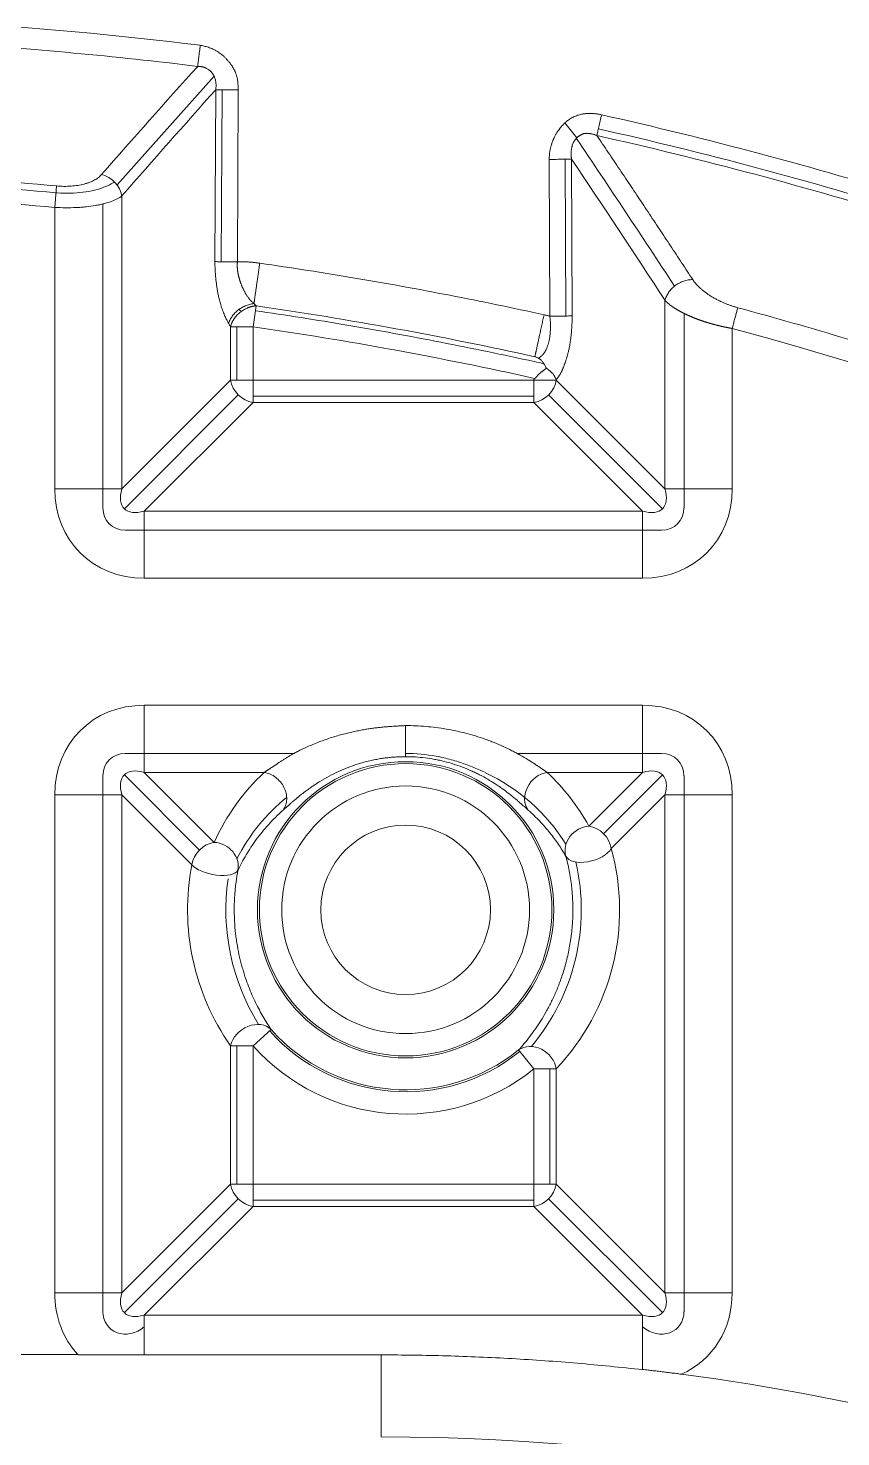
# Model space of a CAD drawing. Header units: millimetres. Extents: x 473 to 1051, y 289 to 609.
# Drawn here: x 640.22 to 656.99, y 509.2 to 538.28 of the extents above; entities that cross this region are included whole.
import ezdxf

# ---------------------------------------------------------------- set-up
doc = ezdxf.new("R2010")
doc.units = ezdxf.units.MM
doc.layers.add('core', color=7, linetype='Continuous', lineweight=20)

msp = doc.modelspace()

# ---------------------------------------------------------------- linework, layer by layer
at = {"layer": 'core', "lineweight": 13}
for p, q in [((644.057, 537.293), (642.054, 535.047)), ((644.09, 537.014), (644.074, 533.464)), ((644.205, 533.462), (644.221, 537.012)), ((644.538, 533.459), (644.551, 537.009)), ((651.293, 536.327), (651.54, 536.02)), ((650.97, 535.575), (650.984, 532.339)), ((651.301, 535.578), (651.316, 532.341)), ((651.446, 532.344), (651.432, 535.58)), ((640.768, 534.584), (640.808, 535.027)), ((640.768, 534.584), (640.768, 528.774)), ((641.762, 534.655), (641.762, 528.382)), ((642.155, 528.774), (642.155, 534.821)), ((644.86, 532.121), (644.923, 532.552)), ((653.36, 532.662), (653.36, 528.774)), ((653.753, 528.382), (653.753, 532.395)), ((644.398, 532.121), (644.86, 532.121)), ((644.398, 532.121), (644.398, 531.017)), ((644.529, 531.018), (644.529, 532.121)), ((644.86, 531.018), (644.86, 532.121)), ((654.747, 528.774), (654.747, 532.084)), ((642.155, 528.774), (644.398, 531.017)), ((644.86, 531.018), (644.398, 531.018)), ((650.666, 531.018), (644.86, 531.018)), ((644.86, 530.555), (644.86, 531.018)), ((650.655, 530.555), (650.655, 531.035)), ((651.117, 531.018), (650.667, 531.018)), ((651.117, 531.018), (653.36, 528.774)), ((644.556, 530.714), (642.205, 528.363)), ((644.86, 530.555), (642.617, 528.312)), ((650.655, 530.686), (644.86, 530.686)), ((644.86, 530.555), (650.655, 530.555)), ((652.898, 528.312), (650.655, 530.555)), ((650.959, 530.714), (653.31, 528.363)), ((640.768, 528.774), (642.155, 528.774)), ((654.747, 528.774), (653.36, 528.774)), ((642.617, 526.926), (642.617, 528.312)), ((652.898, 528.312), (642.617, 528.312)), ((652.898, 528.312), (652.898, 526.926)), ((642.224, 527.92), (653.291, 527.92)), ((642.617, 526.926), (652.898, 526.926)), ((652.898, 524.305), (642.617, 524.305)), ((642.617, 522.919), (642.617, 524.305)), ((652.898, 524.305), (652.898, 522.919)), ((645.707, 523.311), (642.224, 523.311)), ((653.291, 523.311), (650.308, 523.311)), ((641.762, 522.849), (641.762, 511.783)), ((643.758, 521.316), (642.205, 522.868)), ((642.617, 522.919), (645.092, 522.919)), ((642.617, 522.919), (644.061, 521.474)), ((650.927, 522.919), (652.898, 522.919)), ((651.79, 521.81), (652.898, 522.919)), ((653.31, 522.868), (652.094, 521.652)), ((653.753, 511.783), (653.753, 522.849)), ((640.768, 522.457), (640.768, 512.175)), ((640.768, 522.457), (642.155, 522.457)), ((643.599, 521.012), (642.155, 522.457)), ((642.155, 512.175), (642.155, 522.457)), ((653.36, 522.457), (652.252, 521.348)), ((653.36, 522.457), (654.747, 522.457)), ((653.36, 522.457), (653.36, 512.175)), ((654.747, 512.175), (654.747, 522.457)), ((644.86, 517.276), (645.234, 517.609)), ((644.398, 517.276), (644.398, 514.419)), ((644.398, 517.276), (644.86, 517.276)), ((644.529, 514.419), (644.529, 517.276)), ((644.86, 514.419), (644.86, 517.276)), ((650.341, 517.188), (650.655, 516.797)), ((650.655, 516.797), (651.117, 516.797)), ((650.655, 516.797), (650.655, 514.419)), ((650.986, 516.797), (650.986, 514.419)), ((651.117, 514.419), (651.117, 516.797)), ((642.155, 512.175), (644.398, 514.419)), ((644.86, 514.419), (644.398, 514.419)), ((644.86, 513.956), (644.86, 514.419)), ((650.655, 514.419), (644.86, 514.419)), ((650.655, 514.419), (650.655, 513.956)), ((651.117, 514.419), (650.655, 514.419)), ((651.117, 514.419), (653.36, 512.175)), ((642.205, 511.764), (644.556, 514.115)), ((644.86, 513.956), (642.617, 511.713)), ((650.655, 514.087), (644.86, 514.087)), ((644.86, 513.956), (650.655, 513.956)), ((652.898, 511.713), (650.655, 513.956)), ((653.31, 511.764), (650.959, 514.115)), ((642.155, 512.175), (640.768, 512.175)), ((654.747, 512.175), (653.36, 512.175)), ((642.617, 511.713), (642.617, 510.891)), ((652.898, 511.713), (642.617, 511.713)), ((652.898, 511.713), (652.898, 510.583))]:
    msp.add_line(p, q, dxfattribs=at)
at = {"layer": 'core', "lineweight": 18}
for p, q in [((636.639, 510.898), (641.249, 510.898)), ((642.617, 510.891), (647.506, 510.891))]:
    msp.add_line(p, q, dxfattribs=at)
at = {"layer": 'core', "lineweight": 13}
for radius in [3.058, 3.018, 2.557]:
    msp.add_circle((648.009, 520.082), radius, dxfattribs=at)
at = {"layer": 'core', "lineweight": 18}
msp.add_circle((648.009, 520.082), 1.75, dxfattribs=at)
for centre, radius, start, end in [((633.422, 459.219), 100.547, 306.63636, 233.36541), ((633.422, 459.219), 99.038, 307.10125, 78.9399), ((633.422, 459.219), 98.958, 307.11669, 78.9275), ((633.422, 453.183), 81.732, 15.12421, 74.87579), ((647.506, 463.243), 47.654, 55.0062, 82.5378)]:
    msp.add_arc(centre, radius, start, end, dxfattribs=at)
at = {"layer": 'core', "lineweight": 13}
for centre, radius, start, end in [((633.422, 459.219), 100.107, 306.80958, 233.19042), ((633.422, 459.219), 99.239, 307.05866, 79.0173), ((633.422, 459.219), 99.048, 307.09926, 78.94197), ((633.422, 453.183), 82.176, 84.84318, 87.07028), ((633.422, 453.183), 82.034, 84.84318, 87.07028), ((633.422, 453.183), 81.732, 84.84318, 87.07028), ((633.422, 453.183), 82.176, 71.58625, 74.87579), ((633.423, 453.455), 79.492, 77.46843, 81.72735), ((648.009, 520.082), 3.757, 221.7109, 308.8488), ((648.009, 520.082), 3.717, 221.7109, 308.8488), ((648.009, 520.082), 4.218, 221.7109, 308.8488), ((647.506, 463.243), 45.957, 0, 90)]:
    msp.add_arc(centre, radius, start, end, dxfattribs=at)
at = {"layer": 'core', "lineweight": 18}
msp.add_ellipse((644.552, 537.014), major_axis=(-0.503, 0.002), ratio=0.010472, start_param=0.405894, end_param=1.568243, dxfattribs=at)
at = {"layer": 'core', "lineweight": 13}
for centre, major_axis, ratio, start_param, end_param in [((633.422, 453.655), (0, 84.612), 0.999984, 5.982483, 6.061985), ((557.149, 130.047), (-0.032, 470.671), 0.394751, 5.7387, 5.750789), ((641.693, 534.821), (-0.378, 0.331), 0.837527, 3.949043, 5.249451), ((644.86, 531.018), (0.356, -0.356), 0.854588, 4.005398, 5.41954), ((650.655, 531.018), (0.356, 0.356), 0.854588, 4.005238, 5.433524), ((642.958, 529.116), (1.665, 1.665), 0.854588, 2.434441, 3.848744), ((642.958, 529.116), (0.753, 0.753), 0.472398, 2.434441, 3.848744), ((652.557, 529.116), (-1.665, 1.665), 0.854588, 2.434441, 3.848744), ((652.557, 529.116), (-0.753, 0.753), 0.472398, 2.434441, 3.848744), ((642.31, 528.467), (0.416, 0.416), 0.854588, 2.434441, 3.848744), ((653.205, 528.467), (-0.416, 0.416), 0.854588, 2.434441, 3.848744), ((642.958, 522.115), (1.665, -1.665), 0.854588, 2.434441, 3.848744), ((652.557, 522.115), (1.665, 1.665), 0.854588, 5.576034, 6.990337), ((642.31, 522.764), (0.416, -0.416), 0.854588, 2.434441, 3.848744), ((653.205, 522.764), (0.416, 0.416), 0.854588, 5.576034, 6.990337), ((642.958, 522.115), (-0.753, 0.753), 0.472398, 5.576034, 6.990337), ((652.557, 522.115), (0.753, 0.753), 0.472398, 5.576034, 6.990337), ((648.009, 519.643), (0, 4.428), 0.979052, 0.738119, 1.144468), ((648.009, 519.264), (0, 4.018), 0.979052, 5.283783, 5.851077), ((650.927, 522.457), (-0.342, -0.368), 0.845603, 3.974007, 6.119181), ((648.009, 519.643), (0, 4.428), 0.979052, 5.223855, 5.545068), ((648.009, 519.264), (0, 4.018), 0.979052, 0.674018, 1.086356), ((651.79, 521.348), (0.441, 0.242), 0.897887, 1.112432, 2.942297), ((651.79, 521.348), (0.356, -0.356), 0.854588, 0.863645, 2.277948), ((644.061, 521.012), (0.356, 0.356), 0.854588, 0.863645, 2.277948), ((644.061, 521.012), (0.46, -0.204), 0.904935, 0.206267, 1.953368), ((647.461, 520.082), (4.963, 0), 0.979052, 5.540681, 6.54676), ((651.79, 521.348), (-0.485, -0.134), 0.525955, 0.102655, 2.658891), ((648.579, 520.082), (5.07, 0), 0.979052, 2.953182, 3.742611), ((644.061, 521.012), (0.494, -0.096), 0.406473, 3.588403, 6.187648), ((647.082, 520.082), (4.552, 0), 0.979052, 5.597415, 6.506313), ((648.958, 520.082), (4.659, 0), 0.979052, 3.000423, 3.687646), ((644.86, 517.276), (0.412, 0.289), 0.800357, 0.145892, 2.42277), ((650.655, 516.797), (0.367, -0.344), 0.846735, 0.836133, 2.977029), ((644.86, 514.419), (0.356, -0.356), 0.854588, 4.005238, 5.41954), ((650.655, 514.419), (0.356, 0.356), 0.854588, 4.005238, 5.41954), ((642.958, 512.517), (-1.665, -1.665), 0.854588, 5.576034, 6.251467), ((642.958, 512.517), (0.753, 0.753), 0.472398, 2.434441, 3.848744), ((652.557, 512.517), (-0.753, 0.753), 0.472398, 2.434441, 3.848744), ((652.557, 512.517), (-1.665, 1.665), 0.854588, 2.824849, 3.848744), ((642.31, 511.868), (-0.416, -0.416), 0.854588, 5.576034, 7.742344), ((653.205, 511.868), (-0.416, 0.416), 0.854588, 1.682434, 3.848744)]:
    msp.add_ellipse(centre, major_axis=major_axis, ratio=ratio, start_param=start_param, end_param=end_param, dxfattribs=at)
at = {"layer": 'core', "lineweight": 18}
for points in [[(623.073, 537.932), (629.938, 538.775), (636.906, 538.775), (643.772, 537.932)], [(650.676, 531.501), (650.684, 531.498), (650.701, 531.491), (650.725, 531.482), (650.741, 531.475), (650.75, 531.471)]]:
    msp.add_open_spline(points, degree=3, dxfattribs=at)
at = {"layer": 'core', "lineweight": 13}
for points, knots in [([(633.422, 538.126), (635.142, 538.126), (636.863, 538.074), (640.297, 537.863), (642.011, 537.706), (643.718, 537.496)], [0, 0, 0, 0, 0.5, 0.5, 1, 1, 1, 1]), ([(643.772, 537.932), (643.766, 537.889), (643.761, 537.844), (643.75, 537.758), (643.745, 537.715), (643.735, 537.637), (643.731, 537.602), (643.724, 537.541), (643.72, 537.516), (643.718, 537.496)], [0, 0, 0, 0, 0.25, 0.25, 0.5, 0.5, 0.75, 0.75, 1, 1, 1, 1]), ([(652.051, 536.496), (652.042, 536.454), (652.032, 536.411), (652.013, 536.326), (652.004, 536.285), (651.986, 536.208), (651.978, 536.173), (651.965, 536.113), (651.959, 536.088), (651.955, 536.068)], [0, 0, 0, 0, 0.25, 0.25, 0.5, 0.5, 0.75, 0.75, 1, 1, 1, 1]), ([(651.955, 536.068), (651.994, 536.009), (652.073, 535.892), (652.191, 535.717), (652.309, 535.541), (652.427, 535.365), (652.544, 535.19), (652.661, 535.015), (652.778, 534.839), (652.895, 534.664), (653.011, 534.489), (653.127, 534.314), (653.243, 534.14), (653.359, 533.965), (653.474, 533.79), (653.589, 533.616), (653.704, 533.441), (653.819, 533.267), (653.895, 533.151), (653.933, 533.093)], [0, 0, 0, 0, 0.059672, 0.119238, 0.178698, 0.238052, 0.2973, 0.356441, 0.415477, 0.474406, 0.533229, 0.591946, 0.650558, 0.709063, 0.767462, 0.825755, 0.883943, 0.942024, 1, 1, 1, 1]), ([(650.971, 535.575), (650.994, 535.575), (651.018, 535.575), (651.065, 535.575), (651.089, 535.576), (651.136, 535.576), (651.159, 535.576), (651.204, 535.577), (651.226, 535.577), (651.268, 535.577), (651.288, 535.577), (651.325, 535.578), (651.342, 535.578), (651.373, 535.579), (651.387, 535.579), (651.412, 535.58), (651.423, 535.58), (651.432, 535.58)], [0, 0, 0, 0, 0.125, 0.125, 0.25, 0.25, 0.375, 0.375, 0.5, 0.5, 0.625, 0.625, 0.75, 0.75, 0.875, 0.875, 1, 1, 1, 1]), ([(640.808, 535.027), (640.859, 535.022), (640.909, 535.019), (641.009, 535.018), (641.058, 535.02), (641.156, 535.026), (641.202, 535.032), (641.292, 535.046), (641.335, 535.055), (641.397, 535.072), (641.417, 535.078), (641.456, 535.09), (641.475, 535.097), (641.529, 535.118), (641.562, 535.133), (641.622, 535.166), (641.649, 535.184), (641.685, 535.212), (641.697, 535.222), (641.718, 535.242), (641.728, 535.252), (641.737, 535.263)], [0, 0, 0, 0, 0.125, 0.125, 0.25, 0.25, 0.375, 0.375, 0.5, 0.5, 0.5625, 0.5625, 0.625, 0.625, 0.75, 0.75, 0.875, 0.875, 0.9375, 0.9375, 1, 1, 1, 1]), ([(642.001, 535.109), (641.992, 535.103), (641.982, 535.097), (641.868, 535.028), (641.742, 534.977), (641.439, 534.902), (641.272, 534.881), (641.002, 534.875), (640.912, 534.877), (640.813, 534.884), (640.804, 534.885), (640.795, 534.885)], [0, 0, 0, 0, 0.035647, 0.035647, 0.414263, 0.414263, 0.792879, 0.792879, 0.982187, 0.982187, 1, 1, 1, 1]), ([(640.768, 534.584), (640.843, 534.58), (640.991, 534.575), (641.136, 534.577), (641.244, 534.582), (641.279, 534.584), (641.348, 534.59), (641.382, 534.593), (641.482, 534.603), (641.546, 534.612), (641.638, 534.628), (641.668, 534.634), (641.712, 534.643), (641.726, 534.646), (641.754, 534.653), (641.768, 534.656), (641.836, 534.674), (641.886, 534.689), (641.977, 534.722), (642.019, 534.74), (642.075, 534.769), (642.092, 534.779), (642.117, 534.795), (642.125, 534.8), (642.14, 534.81), (642.148, 534.816), (642.155, 534.821)], [0, 0, 0, 0, 0.125, 0.25, 0.25, 0.3125, 0.3125, 0.375, 0.375, 0.5, 0.5, 0.5625, 0.5625, 0.59375, 0.59375, 0.625, 0.625, 0.75, 0.75, 0.875, 0.875, 0.9375, 0.9375, 0.96875, 0.96875, 1, 1, 1, 1]), ([(644.538, 533.459), (644.512, 533.459), (644.485, 533.459), (644.434, 533.459), (644.409, 533.46), (644.336, 533.46), (644.291, 533.461), (644.243, 533.461), (644.234, 533.461), (644.216, 533.462), (644.207, 533.462), (644.19, 533.462), (644.182, 533.462), (644.166, 533.462), (644.159, 533.462), (644.121, 533.463), (644.094, 533.464), (644.074, 533.464)], [0, 0, 0, 0, 0.125, 0.125, 0.25, 0.25, 0.5, 0.5, 0.5625, 0.5625, 0.625, 0.625, 0.6875, 0.6875, 0.75, 0.75, 1, 1, 1, 1]), ([(644.999, 533.432), (644.991, 533.433), (644.973, 533.435), (644.946, 533.439), (644.919, 533.442), (644.891, 533.446), (644.862, 533.449), (644.833, 533.451), (644.803, 533.454), (644.776, 533.456), (644.75, 533.458), (644.726, 533.459), (644.7, 533.46), (644.672, 533.461), (644.641, 533.461), (644.609, 533.461), (644.574, 533.461), (644.55, 533.46), (644.538, 533.459)], [0, 0, 0, 0, 0.057402, 0.115881, 0.175475, 0.236225, 0.29818, 0.361388, 0.425896, 0.491753, 0.539588, 0.591798, 0.648427, 0.709525, 0.77515, 0.845376, 0.920291, 1, 1, 1, 1]), ([(653.36, 532.662), (653.367, 532.691), (653.377, 532.719), (653.403, 532.775), (653.418, 532.802), (653.454, 532.855), (653.475, 532.88), (653.52, 532.927), (653.545, 532.949), (653.598, 532.989), (653.627, 533.007), (653.685, 533.038), (653.716, 533.051), (653.777, 533.072), (653.809, 533.08), (653.871, 533.091), (653.903, 533.093), (653.933, 533.093)], [0, 0, 0, 0, 0.125, 0.125, 0.25, 0.25, 0.375, 0.375, 0.5, 0.5, 0.625, 0.625, 0.75, 0.75, 0.875, 0.875, 1, 1, 1, 1]), ([(653.933, 533.093), (653.935, 533.089), (653.94, 533.082), (653.947, 533.072), (653.954, 533.062), (653.962, 533.052), (653.969, 533.042), (653.977, 533.032), (653.986, 533.022), (653.994, 533.012), (654.003, 533.001), (654.012, 532.991), (654.021, 532.981), (654.031, 532.971), (654.04, 532.961), (654.05, 532.951), (654.06, 532.941), (654.071, 532.931), (654.093, 532.911), (654.129, 532.879), (654.18, 532.838), (654.235, 532.798), (654.294, 532.759), (654.357, 532.722), (654.422, 532.685), (654.49, 532.651), (654.547, 532.625), (654.59, 532.606), (654.62, 532.594), (654.65, 532.582), (654.68, 532.571), (654.71, 532.56), (654.74, 532.55), (654.771, 532.54), (654.801, 532.53), (654.832, 532.521), (654.853, 532.516), (654.863, 532.513)], [0, 0, 0, 0, 0.014951, 0.029873, 0.04477, 0.059644, 0.074498, 0.089336, 0.104159, 0.118973, 0.133778, 0.14858, 0.163379, 0.178181, 0.192987, 0.207801, 0.222626, 0.237465, 0.252321, 0.315894, 0.378819, 0.441353, 0.503754, 0.567209, 0.629737, 0.691642, 0.753238, 0.77856, 0.803674, 0.828603, 0.853372, 0.878004, 0.902525, 0.926959, 0.951333, 0.975671, 1, 1, 1, 1]), ([(644.88, 532.597), (644.849, 532.594), (644.819, 532.589), (644.758, 532.573), (644.728, 532.562), (644.672, 532.538), (644.645, 532.524), (644.607, 532.502), (644.595, 532.494), (644.571, 532.478), (644.56, 532.469), (644.539, 532.452), (644.528, 532.443), (644.508, 532.425), (644.498, 532.415), (644.468, 532.384), (644.449, 532.362), (644.416, 532.315), (644.401, 532.29), (644.375, 532.239), (644.365, 532.212), (644.358, 532.185)], [0, 0, 0, 0, 0.125, 0.125, 0.25, 0.25, 0.375, 0.375, 0.4375, 0.4375, 0.5, 0.5, 0.5625, 0.5625, 0.625, 0.625, 0.75, 0.75, 0.875, 0.875, 1, 1, 1, 1]), ([(644.923, 532.552), (644.919, 532.551), (644.912, 532.551), (644.901, 532.55), (644.89, 532.548), (644.879, 532.547), (644.868, 532.545), (644.857, 532.543), (644.846, 532.54), (644.835, 532.538), (644.824, 532.535), (644.812, 532.532), (644.801, 532.528), (644.789, 532.524), (644.777, 532.52), (644.765, 532.516), (644.753, 532.511), (644.733, 532.503), (644.704, 532.489), (644.666, 532.468), (644.627, 532.443), (644.58, 532.407), (644.524, 532.355), (644.485, 532.307), (644.464, 532.274), (644.457, 532.264), (644.451, 532.252), (644.443, 532.239), (644.436, 532.225), (644.429, 532.21), (644.422, 532.194), (644.415, 532.177), (644.409, 532.159), (644.403, 532.14), (644.4, 532.127), (644.398, 532.121)], [0, 0, 0, 0, 0.01556, 0.031073, 0.046576, 0.062105, 0.077693, 0.093373, 0.109174, 0.125125, 0.141253, 0.157581, 0.174131, 0.190924, 0.207977, 0.225307, 0.242927, 0.260851, 0.314619, 0.372312, 0.434121, 0.500137, 0.610226, 0.739177, 0.755344, 0.773009, 0.792179, 0.812858, 0.835051, 0.85876, 0.883986, 0.910727, 0.938981, 0.968742, 1, 1, 1, 1]), ([(650.861, 531.356), (650.795, 531.371), (650.088, 531.528), (648.736, 531.808), (646.818, 532.158), (645.539, 532.359), (644.908, 532.45)], [0, 0, 0, 0, 0.03356, 0.358746, 0.683984, 1, 1, 1, 1]), ([(650.983, 532.339), (650.975, 532.341), (650.959, 532.345), (650.935, 532.351), (650.912, 532.356), (650.888, 532.361), (650.873, 532.365), (650.865, 532.367)], [0, 0, 0, 0, 0.204819, 0.407119, 0.607013, 0.804607, 1, 1, 1, 1]), ([(650.983, 532.338), (651.032, 532.339), (651.081, 532.339), (651.175, 532.34), (651.219, 532.34), (651.301, 532.341), (651.338, 532.341), (651.401, 532.342), (651.427, 532.343), (651.446, 532.344)], [0, 0, 0, 0, 0.25, 0.25, 0.5, 0.5, 0.75, 0.75, 1, 1, 1, 1]), ([(654.747, 532.084), (654.751, 532.1), (654.76, 532.132), (654.772, 532.178), (654.784, 532.222), (654.796, 532.266), (654.812, 532.324), (654.831, 532.395), (654.85, 532.464), (654.859, 532.499), (654.863, 532.513)], [0, 0, 0, 0, 0.08839, 0.183596, 0.278802, 0.374008, 0.469213, 0.659625, 0.850036, 1, 1, 1, 1]), ([(648.009, 523.885), (648.149, 523.885), (648.288, 523.879), (648.497, 523.861), (648.566, 523.854), (648.705, 523.836), (648.774, 523.826), (648.98, 523.791), (649.116, 523.762), (649.383, 523.693), (649.515, 523.652), (649.677, 523.595), (649.71, 523.583), (649.774, 523.558), (649.806, 523.546), (649.901, 523.508), (649.963, 523.481), (650.085, 523.425), (650.144, 523.396), (650.232, 523.351), (650.261, 523.336), (650.318, 523.306), (650.347, 523.29), (650.43, 523.243), (650.483, 523.212), (650.585, 523.149), (650.634, 523.118), (650.693, 523.079), (650.705, 523.071), (650.727, 523.056), (650.761, 523.034), (650.793, 523.012), (650.854, 522.97), (650.892, 522.943), (650.927, 522.919)], [0, 0, 0, 0, 0.125, 0.125, 0.1875, 0.1875, 0.25, 0.25, 0.375, 0.375, 0.5, 0.5, 0.53125, 0.53125, 0.5625, 0.5625, 0.625, 0.625, 0.6875, 0.6875, 0.71875, 0.71875, 0.75, 0.75, 0.8125, 0.8125, 0.875, 0.875, 0.890625, 0.890625, 0.90625, 0.9375, 0.9375, 1, 1, 1, 1]), ([(648.009, 523.243), (648.009, 523.247), (648.009, 523.255), (648.009, 523.279), (648.009, 523.294), (648.009, 523.322), (648.009, 523.331), (648.009, 523.351), (648.009, 523.362), (648.009, 523.384), (648.009, 523.395), (648.009, 523.419), (648.009, 523.432), (648.009, 523.473), (648.009, 523.504), (648.009, 523.571), (648.009, 523.608), (648.009, 523.665), (648.009, 523.685), (648.009, 523.724), (648.009, 523.745), (648.009, 523.805), (648.009, 523.846), (648.009, 523.885)], [0, 0, 0, 0, 0.125, 0.125, 0.25, 0.25, 0.3125, 0.3125, 0.375, 0.375, 0.4375, 0.4375, 0.5, 0.5, 0.625, 0.625, 0.75, 0.75, 0.8125, 0.8125, 0.875, 0.875, 1, 1, 1, 1]), ([(649.657, 522.913), (649.611, 522.934), (649.562, 522.957), (649.428, 523.016), (649.34, 523.052), (649.152, 523.12), (649.052, 523.153), (648.849, 523.209), (648.745, 523.233), (648.434, 523.289), (648.22, 523.309), (648.009, 523.309)], [0, 0, 0, 0, 0.115159, 0.115159, 0.29498, 0.29498, 0.474802, 0.474802, 0.654623, 0.654623, 1, 1, 1, 1]), ([(650.538, 522.14), (650.489, 522.184), (650.433, 522.235), (650.349, 522.308), (650.332, 522.323), (650.296, 522.353), (650.241, 522.4), (650.181, 522.448), (650.097, 522.514), (650.052, 522.547), (649.982, 522.598), (649.958, 522.615), (649.909, 522.648), (649.884, 522.665), (649.758, 522.747), (649.65, 522.81), (649.508, 522.883), (649.479, 522.898), (649.42, 522.926), (649.391, 522.939), (649.302, 522.979), (649.241, 523.004), (649.058, 523.073), (648.932, 523.113), (648.771, 523.153), (648.739, 523.161), (648.673, 523.175), (648.641, 523.182), (648.542, 523.2), (648.476, 523.21), (648.277, 523.235), (648.144, 523.243), (648.009, 523.243)], [0, 0, 0, 0, 0.125, 0.125, 0.15625, 0.15625, 0.1875, 0.25, 0.25, 0.3125, 0.3125, 0.34375, 0.34375, 0.375, 0.375, 0.5, 0.5, 0.53125, 0.53125, 0.5625, 0.5625, 0.625, 0.625, 0.75, 0.75, 0.78125, 0.78125, 0.8125, 0.8125, 0.875, 0.875, 1, 1, 1, 1]), ([(645.48, 522.14), (645.503, 522.171), (645.521, 522.206), (645.546, 522.281), (645.553, 522.32), (645.556, 522.403), (645.552, 522.445), (645.533, 522.528), (645.518, 522.57), (645.479, 522.649), (645.454, 522.687), (645.396, 522.756), (645.364, 522.787), (645.293, 522.841), (645.254, 522.864), (645.174, 522.899), (645.133, 522.912), (645.092, 522.919)], [0, 0, 0, 0, 0.125, 0.125, 0.25, 0.25, 0.375, 0.375, 0.5, 0.5, 0.625, 0.625, 0.75, 0.75, 0.875, 0.875, 1, 1, 1, 1]), ([(645.48, 522.14), (645.369, 522.041), (645.269, 521.941), (645.131, 521.788), (645.087, 521.736), (645.004, 521.633), (644.964, 521.582), (644.85, 521.426), (644.782, 521.321), (644.656, 521.11), (644.6, 521.004), (644.549, 520.897)], [0, 0, 0, 0, 0.25, 0.25, 0.375, 0.375, 0.5, 0.5, 0.75, 0.75, 1, 1, 1, 1]), ([(651.315, 521.189), (651.267, 521.271), (651.216, 521.352), (651.106, 521.513), (651.046, 521.593), (650.919, 521.752), (650.85, 521.831), (650.703, 521.987), (650.624, 522.064), (650.538, 522.14)], [0, 0, 0, 0, 0.25, 0.25, 0.5, 0.5, 0.75, 0.75, 1, 1, 1, 1]), ([(651.315, 521.189), (651.34, 521.093), (651.364, 520.994), (651.404, 520.784), (651.421, 520.675), (651.437, 520.531), (651.44, 520.501), (651.445, 520.442), (651.452, 520.354), (651.46, 520.205), (651.461, 520.084), (651.459, 519.992), (651.459, 519.961), (651.457, 519.901), (651.452, 519.811), (651.446, 519.723), (651.437, 519.636), (651.434, 519.607), (651.427, 519.549), (651.423, 519.521), (651.404, 519.38), (651.384, 519.273), (651.351, 519.121), (651.339, 519.071), (651.321, 518.998), (651.314, 518.974), (651.301, 518.927), (651.295, 518.903), (651.261, 518.788), (651.232, 518.701), (651.172, 518.536), (651.141, 518.457), (651.077, 518.307), (651.043, 518.236), (650.992, 518.133), (650.974, 518.099), (650.939, 518.033), (650.922, 518.001), (650.869, 517.906), (650.833, 517.846), (650.723, 517.673), (650.649, 517.566), (650.497, 517.367), (650.419, 517.274), (650.341, 517.188)], [0, 0, 0, 0, 0.0625, 0.0625, 0.125, 0.125, 0.140625, 0.140625, 0.15625, 0.1875, 0.21875, 0.21875, 0.234375, 0.234375, 0.25, 0.28125, 0.28125, 0.296875, 0.296875, 0.3125, 0.3125, 0.375, 0.375, 0.40625, 0.40625, 0.421875, 0.421875, 0.4375, 0.4375, 0.5, 0.5, 0.5625, 0.5625, 0.625, 0.625, 0.65625, 0.65625, 0.6875, 0.6875, 0.75, 0.75, 0.875, 0.875, 1, 1, 1, 1]), ([(644.549, 520.897), (644.534, 520.817), (644.521, 520.736), (644.504, 520.609), (644.499, 520.566), (644.493, 520.501), (644.491, 520.479), (644.487, 520.435), (644.485, 520.413), (644.477, 520.301), (644.474, 520.212), (644.473, 520.077), (644.473, 520.009), (644.475, 519.942), (644.477, 519.896), (644.478, 519.874), (644.484, 519.761), (644.491, 519.674), (644.506, 519.545), (644.511, 519.503), (644.52, 519.44), (644.523, 519.419), (644.53, 519.378), (644.533, 519.358), (644.551, 519.256), (644.566, 519.179), (644.6, 519.029), (644.619, 518.957), (644.649, 518.853), (644.659, 518.819), (644.68, 518.751), (644.69, 518.718), (644.723, 518.621), (644.745, 518.559), (644.791, 518.44), (644.815, 518.382), (644.863, 518.271), (644.888, 518.217), (644.939, 518.113), (644.964, 518.063), (645.017, 517.965), (645.043, 517.917), (645.124, 517.778), (645.178, 517.692), (645.234, 517.609)], [0, 0, 0, 0, 0.0625, 0.0625, 0.09375, 0.09375, 0.109375, 0.109375, 0.125, 0.125, 0.1875, 0.1875, 0.21875, 0.234375, 0.234375, 0.25, 0.25, 0.3125, 0.3125, 0.34375, 0.34375, 0.359375, 0.359375, 0.375, 0.375, 0.4375, 0.4375, 0.5, 0.5, 0.53125, 0.53125, 0.5625, 0.5625, 0.625, 0.625, 0.6875, 0.6875, 0.75, 0.75, 0.8125, 0.8125, 0.875, 0.875, 1, 1, 1, 1])]:
    msp.add_open_spline(points, degree=3, knots=knots, dxfattribs=at)
at = {"layer": 'core', "lineweight": 18}
for points, knots in [([(644.551, 537.009), (644.551, 537.014), (644.551, 537.026), (644.552, 537.046), (644.552, 537.07), (644.552, 537.099), (644.55, 537.132), (644.546, 537.183), (644.536, 537.245), (644.519, 537.311), (644.495, 537.377), (644.468, 537.435), (644.439, 537.485), (644.417, 537.519), (644.396, 537.548), (644.372, 537.58), (644.342, 537.616), (644.304, 537.657), (644.258, 537.703), (644.2, 537.753), (644.137, 537.797), (644.079, 537.83), (644.032, 537.853), (643.986, 537.872), (643.94, 537.889), (643.896, 537.903), (643.853, 537.914), (643.812, 537.924), (643.785, 537.929), (643.772, 537.932)], [0, 0, 0, 0, 0.011628, 0.026567, 0.044833, 0.066446, 0.091429, 0.119806, 0.183018, 0.232514, 0.274285, 0.341706, 0.37626, 0.406855, 0.433496, 0.456191, 0.497766, 0.539665, 0.581933, 0.644394, 0.714485, 0.755461, 0.794933, 0.832888, 0.869305, 0.904186, 0.937577, 0.969509, 1, 1, 1, 1]), ([(644.09, 537.014), (644.091, 537.022), (644.093, 537.038), (644.096, 537.062), (644.097, 537.086), (644.097, 537.109), (644.097, 537.131), (644.095, 537.153), (644.093, 537.175), (644.086, 537.216), (644.068, 537.275), (644.031, 537.341), (643.99, 537.391), (643.948, 537.427), (643.915, 537.447), (643.894, 537.458), (643.885, 537.462), (643.876, 537.466), (643.867, 537.469), (643.858, 537.473), (643.848, 537.476), (643.838, 537.479), (643.828, 537.482), (643.818, 537.484), (643.808, 537.487), (643.797, 537.489), (643.787, 537.49), (643.776, 537.492), (643.764, 537.493), (643.753, 537.495), (643.742, 537.495), (643.73, 537.496), (643.722, 537.496), (643.718, 537.496)], [0, 0, 0, 0, 0.036408, 0.071856, 0.10638, 0.140014, 0.1728, 0.20478, 0.236, 0.266511, 0.382304, 0.499617, 0.57911, 0.655265, 0.729374, 0.742664, 0.756126, 0.769769, 0.783598, 0.79762, 0.811842, 0.826269, 0.840907, 0.855762, 0.870839, 0.886142, 0.901678, 0.917449, 0.933462, 0.949719, 0.966225, 0.982984, 1, 1, 1, 1]), ([(652.051, 536.496), (652.045, 536.497), (652.032, 536.5), (652.013, 536.504), (651.994, 536.507), (651.974, 536.511), (651.954, 536.514), (651.933, 536.516), (651.912, 536.518), (651.891, 536.52), (651.869, 536.522), (651.847, 536.523), (651.825, 536.524), (651.802, 536.524), (651.779, 536.523), (651.756, 536.522), (651.732, 536.52), (651.708, 536.518), (651.684, 536.515), (651.66, 536.511), (651.617, 536.502), (651.551, 536.485), (651.466, 536.45), (651.387, 536.404), (651.315, 536.348), (651.25, 536.286), (651.199, 536.225), (651.16, 536.172), (651.131, 536.128), (651.102, 536.08), (651.082, 536.041), (651.069, 536.013), (651.062, 535.997), (651.054, 535.98), (651.046, 535.962), (651.039, 535.942), (651.031, 535.921), (651.023, 535.899), (651.016, 535.876), (651.009, 535.852), (651.002, 535.826), (650.996, 535.799), (650.99, 535.77), (650.985, 535.741), (650.98, 535.71), (650.977, 535.678), (650.974, 535.645), (650.972, 535.61), (650.971, 535.587), (650.971, 535.575)], [0, 0, 0, 0, 0.011671, 0.023521, 0.035551, 0.047765, 0.060165, 0.072752, 0.085525, 0.098487, 0.111639, 0.124983, 0.138523, 0.152258, 0.166188, 0.180314, 0.194635, 0.209155, 0.223875, 0.238792, 0.253903, 0.303528, 0.362177, 0.421146, 0.468315, 0.527684, 0.583659, 0.614335, 0.646531, 0.680295, 0.715635, 0.725579, 0.736215, 0.747543, 0.759563, 0.772276, 0.785683, 0.799784, 0.814579, 0.830065, 0.846239, 0.863096, 0.880627, 0.898834, 0.917717, 0.937277, 0.957514, 0.978423, 1, 1, 1, 1]), ([(651.432, 535.58), (651.431, 535.586), (651.43, 535.596), (651.428, 535.613), (651.427, 535.629), (651.426, 535.645), (651.425, 535.662), (651.424, 535.678), (651.424, 535.695), (651.425, 535.712), (651.425, 535.728), (651.426, 535.745), (651.428, 535.761), (651.429, 535.778), (651.432, 535.794), (651.435, 535.811), (651.438, 535.827), (651.442, 535.843), (651.446, 535.86), (651.451, 535.877), (651.458, 535.895), (651.466, 535.914), (651.475, 535.933), (651.486, 535.952), (651.498, 535.97), (651.511, 535.987), (651.524, 536.003), (651.537, 536.017), (651.549, 536.029), (651.561, 536.04), (651.574, 536.05), (651.587, 536.06), (651.6, 536.069), (651.614, 536.077), (651.628, 536.085), (651.643, 536.092), (651.655, 536.097), (651.664, 536.101), (651.671, 536.103), (651.678, 536.105), (651.686, 536.107), (651.695, 536.109), (651.704, 536.11), (651.715, 536.111), (651.726, 536.112), (651.738, 536.113), (651.754, 536.113), (651.776, 536.112), (651.801, 536.11), (651.827, 536.106), (651.852, 536.101), (651.878, 536.094), (651.904, 536.087), (651.929, 536.078), (651.946, 536.071), (651.955, 536.068)], [0, 0, 0, 0, 0.018106, 0.036277, 0.054505, 0.072782, 0.091101, 0.109455, 0.127837, 0.146242, 0.164664, 0.183094, 0.201523, 0.219939, 0.238334, 0.256699, 0.275027, 0.293313, 0.311553, 0.331139, 0.351908, 0.373802, 0.396766, 0.420754, 0.445131, 0.467982, 0.489385, 0.509416, 0.528139, 0.545611, 0.562861, 0.580085, 0.59731, 0.614561, 0.631864, 0.649244, 0.666723, 0.673284, 0.680577, 0.68862, 0.697431, 0.707027, 0.717425, 0.728646, 0.740707, 0.75363, 0.767436, 0.795062, 0.823107, 0.851577, 0.880466, 0.909766, 0.939467, 0.96955, 1, 1, 1, 1]), ([(644.074, 533.464), (644.074, 533.457), (644.074, 533.443), (644.074, 533.422), (644.075, 533.401), (644.075, 533.38), (644.076, 533.36), (644.077, 533.339), (644.078, 533.318), (644.079, 533.298), (644.08, 533.278), (644.081, 533.257), (644.082, 533.237), (644.084, 533.217), (644.085, 533.197), (644.087, 533.177), (644.088, 533.158), (644.09, 533.138), (644.092, 533.118), (644.096, 533.078), (644.103, 533.015), (644.115, 532.931), (644.129, 532.847), (644.146, 532.761), (644.167, 532.668), (644.195, 532.565), (644.225, 532.477), (644.252, 532.408), (644.271, 532.361), (644.29, 532.318), (644.308, 532.28), (644.326, 532.245), (644.342, 532.214), (644.353, 532.195), (644.358, 532.185)], [0, 0, 0, 0, 0.013807, 0.027566, 0.041279, 0.054947, 0.068571, 0.082151, 0.095689, 0.109186, 0.122641, 0.136054, 0.149423, 0.16275, 0.176034, 0.189274, 0.202471, 0.215625, 0.228735, 0.241802, 0.298412, 0.356644, 0.41651, 0.477956, 0.545161, 0.627436, 0.724707, 0.771976, 0.816548, 0.858464, 0.897751, 0.934429, 0.968509, 1, 1, 1, 1]), ([(644.538, 533.459), (644.538, 533.455), (644.537, 533.447), (644.536, 533.435), (644.535, 533.423), (644.535, 533.411), (644.535, 533.399), (644.535, 533.388), (644.535, 533.376), (644.535, 533.364), (644.535, 533.352), (644.536, 533.34), (644.537, 533.328), (644.538, 533.316), (644.539, 533.304), (644.54, 533.292), (644.541, 533.28), (644.543, 533.269), (644.545, 533.257), (644.547, 533.245), (644.549, 533.233), (644.551, 533.222), (644.553, 533.21), (644.555, 533.198), (644.558, 533.187), (644.56, 533.175), (644.563, 533.164), (644.566, 533.152), (644.569, 533.141), (644.572, 533.129), (644.575, 533.118), (644.578, 533.107), (644.581, 533.095), (644.585, 533.084), (644.588, 533.073), (644.592, 533.062), (644.596, 533.051), (644.599, 533.04), (644.603, 533.029), (644.607, 533.018), (644.611, 533.008), (644.617, 532.993), (644.624, 532.974), (644.634, 532.951), (644.644, 532.928), (644.654, 532.906), (644.665, 532.883), (644.677, 532.86), (644.689, 532.838), (644.701, 532.815), (644.714, 532.793), (644.728, 532.771), (644.742, 532.75), (644.757, 532.729), (644.772, 532.708), (644.788, 532.688), (644.805, 532.669), (644.823, 532.65), (644.841, 532.632), (644.86, 532.614), (644.873, 532.603), (644.88, 532.597)], [0, 0, 0, 0, 0.011063, 0.022126, 0.03319, 0.044257, 0.05533, 0.06641, 0.077499, 0.088598, 0.099709, 0.110834, 0.121972, 0.133126, 0.144297, 0.155485, 0.166692, 0.177917, 0.189162, 0.200426, 0.211712, 0.223018, 0.234345, 0.245694, 0.257064, 0.268456, 0.27987, 0.291305, 0.302761, 0.314239, 0.325739, 0.337259, 0.3488, 0.360362, 0.371944, 0.383545, 0.395166, 0.406807, 0.418465, 0.430142, 0.441836, 0.453547, 0.478696, 0.504382, 0.530593, 0.557313, 0.584523, 0.612202, 0.640329, 0.668875, 0.697814, 0.727113, 0.75674, 0.786657, 0.816825, 0.847198, 0.877722, 0.908338, 0.938977, 0.969561, 1, 1, 1, 1]), ([(653.36, 532.662), (653.363, 532.66), (653.368, 532.655), (653.376, 532.647), (653.384, 532.639), (653.392, 532.632), (653.4, 532.624), (653.409, 532.617), (653.418, 532.609), (653.426, 532.602), (653.435, 532.594), (653.445, 532.587), (653.454, 532.58), (653.463, 532.572), (653.473, 532.565), (653.482, 532.558), (653.492, 532.551), (653.502, 532.543), (653.512, 532.536), (653.522, 532.529), (653.533, 532.522), (653.543, 532.516), (653.553, 532.509), (653.564, 532.502), (653.575, 532.495), (653.585, 532.488), (653.596, 532.482), (653.607, 532.475), (653.618, 532.468), (653.629, 532.462), (653.641, 532.455), (653.652, 532.449), (653.663, 532.443), (653.675, 532.436), (653.686, 532.43), (653.698, 532.424), (653.709, 532.418), (653.721, 532.412), (653.732, 532.406), (653.744, 532.4), (653.756, 532.394), (653.768, 532.388), (653.78, 532.382), (653.792, 532.377), (653.804, 532.371), (653.816, 532.365), (653.828, 532.36), (653.84, 532.354), (653.852, 532.349), (653.864, 532.343), (653.876, 532.338), (653.888, 532.333), (653.9, 532.328), (653.912, 532.322), (653.924, 532.317), (653.937, 532.312), (653.949, 532.307), (653.961, 532.302), (653.973, 532.298), (653.985, 532.293), (653.997, 532.288), (654.01, 532.283), (654.022, 532.279), (654.034, 532.274), (654.046, 532.27), (654.058, 532.265), (654.07, 532.261), (654.082, 532.257), (654.094, 532.252), (654.106, 532.248), (654.118, 532.244), (654.13, 532.24), (654.142, 532.236), (654.154, 532.232), (654.166, 532.228), (654.178, 532.224), (654.189, 532.22), (654.201, 532.217), (654.213, 532.213), (654.224, 532.209), (654.236, 532.206), (654.247, 532.202), (654.259, 532.199), (654.27, 532.195), (654.282, 532.192), (654.293, 532.189), (654.304, 532.185), (654.316, 532.182), (654.327, 532.179), (654.338, 532.176), (654.349, 532.173), (654.36, 532.17), (654.371, 532.167), (654.382, 532.164), (654.392, 532.161), (654.403, 532.159), (654.414, 532.156), (654.424, 532.153), (654.435, 532.151), (654.445, 532.148), (654.455, 532.145), (654.466, 532.143), (654.476, 532.14), (654.486, 532.138), (654.496, 532.136), (654.506, 532.133), (654.516, 532.131), (654.525, 532.129), (654.535, 532.127), (654.545, 532.125), (654.554, 532.122), (654.563, 532.12), (654.573, 532.118), (654.582, 532.116), (654.591, 532.114), (654.6, 532.113), (654.609, 532.111), (654.618, 532.109), (654.627, 532.107), (654.636, 532.105), (654.644, 532.104), (654.653, 532.102), (654.661, 532.1), (654.669, 532.099), (654.677, 532.097), (654.686, 532.095), (654.694, 532.094), (654.702, 532.092), (654.709, 532.091), (654.717, 532.09), (654.725, 532.088), (654.732, 532.087), (654.74, 532.085), (654.744, 532.085), (654.747, 532.084)], [0, 0, 0, 0, 0.011106, 0.022157, 0.033151, 0.04409, 0.054974, 0.065803, 0.076576, 0.087295, 0.097958, 0.108567, 0.119121, 0.12962, 0.140065, 0.150455, 0.160791, 0.171072, 0.181299, 0.191472, 0.201591, 0.211656, 0.221667, 0.231624, 0.241527, 0.251377, 0.261172, 0.270915, 0.280603, 0.290238, 0.299819, 0.309347, 0.318822, 0.328243, 0.337611, 0.346926, 0.356188, 0.365397, 0.374553, 0.383656, 0.392706, 0.401703, 0.410647, 0.419537, 0.428375, 0.43716, 0.445892, 0.45457, 0.463196, 0.471769, 0.480289, 0.488756, 0.497171, 0.505532, 0.513841, 0.522097, 0.5303, 0.53845, 0.546546, 0.55459, 0.562581, 0.570518, 0.578403, 0.586234, 0.594012, 0.601737, 0.609409, 0.617028, 0.624594, 0.632107, 0.639566, 0.646972, 0.654325, 0.661624, 0.66887, 0.676062, 0.6832, 0.690285, 0.697316, 0.704294, 0.711218, 0.718088, 0.724904, 0.731667, 0.738376, 0.745031, 0.751632, 0.758179, 0.764671, 0.77111, 0.777494, 0.783824, 0.790099, 0.79632, 0.802487, 0.808599, 0.814657, 0.82066, 0.826609, 0.832503, 0.838342, 0.844126, 0.849856, 0.855531, 0.86115, 0.866715, 0.872225, 0.877679, 0.883078, 0.888423, 0.893711, 0.898945, 0.904123, 0.909245, 0.914313, 0.919324, 0.924281, 0.929181, 0.934027, 0.938816, 0.94355, 0.948228, 0.95285, 0.957417, 0.961927, 0.966382, 0.97078, 0.975123, 0.979409, 0.98364, 0.987814, 0.991932, 0.995994, 1, 1, 1, 1]), ([(650.75, 531.471), (650.752, 531.473), (650.757, 531.476), (650.765, 531.48), (650.772, 531.485), (650.78, 531.49), (650.787, 531.495), (650.794, 531.5), (650.801, 531.506), (650.808, 531.512), (650.815, 531.518), (650.821, 531.524), (650.828, 531.531), (650.834, 531.537), (650.84, 531.544), (650.846, 531.551), (650.852, 531.558), (650.858, 531.566), (650.863, 531.573), (650.869, 531.581), (650.881, 531.599), (650.899, 531.629), (650.921, 531.675), (650.94, 531.726), (650.957, 531.781), (650.971, 531.839), (650.982, 531.901), (650.991, 531.968), (650.995, 532.024), (650.997, 532.066), (650.998, 532.093), (650.999, 532.12), (650.998, 532.147), (650.998, 532.175), (650.997, 532.202), (650.995, 532.229), (650.993, 532.257), (650.99, 532.284), (650.987, 532.311), (650.984, 532.33), (650.983, 532.339)], [0, 0, 0, 0, 0.01272, 0.025434, 0.038139, 0.050832, 0.063511, 0.076174, 0.088819, 0.101443, 0.114044, 0.126621, 0.139173, 0.151698, 0.164194, 0.17666, 0.189095, 0.201498, 0.213867, 0.226203, 0.238504, 0.296649, 0.356448, 0.417945, 0.481197, 0.539267, 0.600485, 0.664889, 0.732511, 0.756829, 0.781128, 0.805411, 0.829685, 0.853956, 0.878232, 0.902521, 0.926832, 0.951175, 0.975561, 1, 1, 1, 1]), ([(651.116, 531.029), (651.119, 531.032), (651.123, 531.037), (651.13, 531.044), (651.136, 531.052), (651.143, 531.06), (651.149, 531.068), (651.155, 531.076), (651.162, 531.085), (651.168, 531.094), (651.174, 531.103), (651.18, 531.113), (651.186, 531.122), (651.193, 531.132), (651.199, 531.142), (651.204, 531.153), (651.21, 531.163), (651.216, 531.174), (651.222, 531.185), (651.228, 531.197), (651.233, 531.208), (651.239, 531.22), (651.244, 531.232), (651.25, 531.247), (651.258, 531.265), (651.266, 531.286), (651.275, 531.308), (651.283, 531.33), (651.292, 531.353), (651.3, 531.377), (651.309, 531.402), (651.317, 531.427), (651.325, 531.454), (651.334, 531.481), (651.342, 531.509), (651.353, 531.55), (651.368, 531.608), (651.386, 531.69), (651.404, 531.79), (651.417, 531.886), (651.426, 531.968), (651.432, 532.03), (651.436, 532.089), (651.44, 532.146), (651.442, 532.199), (651.444, 532.25), (651.446, 532.298), (651.446, 532.329), (651.446, 532.344)], [0, 0, 0, 0, 0.01105, 0.022106, 0.033167, 0.044234, 0.055306, 0.066381, 0.077461, 0.088543, 0.099627, 0.110715, 0.121804, 0.132897, 0.143991, 0.155088, 0.166189, 0.177292, 0.188396, 0.1995, 0.210602, 0.221701, 0.232796, 0.243886, 0.261813, 0.280054, 0.298614, 0.317497, 0.336707, 0.356248, 0.376121, 0.396326, 0.416865, 0.437736, 0.458938, 0.48047, 0.527557, 0.584727, 0.651963, 0.729155, 0.769689, 0.808301, 0.844999, 0.879784, 0.912663, 0.943651, 0.972761, 1, 1, 1, 1]), ([(650.913, 531.264), (650.903, 531.286), (650.892, 531.306), (650.869, 531.345), (650.856, 531.363), (650.83, 531.398), (650.817, 531.414), (650.795, 531.438), (650.787, 531.445), (650.774, 531.456), (650.77, 531.459), (650.761, 531.466), (650.755, 531.469), (650.75, 531.471)], [0, 0, 0, 0, 0.25, 0.25, 0.5, 0.5, 0.75, 0.75, 0.875, 0.875, 0.9375, 0.9375, 1, 1, 1, 1]), ([(650.913, 531.264), (650.91, 531.262), (650.904, 531.256), (650.894, 531.249), (650.884, 531.241), (650.873, 531.232), (650.862, 531.224), (650.851, 531.215), (650.839, 531.206), (650.827, 531.197), (650.815, 531.187), (650.802, 531.178), (650.79, 531.169), (650.78, 531.161), (650.772, 531.154), (650.764, 531.147), (650.756, 531.14), (650.749, 531.133), (650.742, 531.125), (650.735, 531.117), (650.729, 531.109), (650.723, 531.101), (650.717, 531.093), (650.711, 531.086), (650.705, 531.079), (650.699, 531.072), (650.693, 531.065), (650.687, 531.059), (650.682, 531.053), (650.676, 531.048), (650.671, 531.042), (650.667, 531.039), (650.665, 531.038)], [0, 0, 0, 0, 0.038418, 0.077857, 0.118318, 0.159802, 0.202308, 0.245838, 0.29039, 0.335966, 0.382566, 0.430189, 0.478837, 0.510953, 0.542522, 0.573579, 0.60416, 0.634305, 0.664056, 0.693454, 0.722543, 0.75216, 0.78088, 0.808708, 0.83565, 0.861711, 0.886898, 0.911218, 0.934678, 0.957289, 0.979059, 1, 1, 1, 1]), ([(651.117, 531.029), (651.116, 531.031), (651.115, 531.034), (651.112, 531.038), (651.109, 531.043), (651.107, 531.048), (651.104, 531.054), (651.1, 531.06), (651.097, 531.066), (651.094, 531.073), (651.09, 531.081), (651.086, 531.088), (651.082, 531.096), (651.078, 531.104), (651.074, 531.112), (651.07, 531.119), (651.066, 531.126), (651.061, 531.132), (651.057, 531.139), (651.052, 531.145), (651.046, 531.152), (651.04, 531.158), (651.033, 531.165), (651.024, 531.173), (651.014, 531.183), (651.005, 531.191), (650.995, 531.2), (650.986, 531.208), (650.977, 531.215), (650.969, 531.222), (650.96, 531.228), (650.953, 531.234), (650.946, 531.24), (650.939, 531.245), (650.933, 531.25), (650.927, 531.254), (650.922, 531.258), (650.917, 531.261), (650.914, 531.263), (650.913, 531.264)], [0, 0, 0, 0, 0.018181, 0.037348, 0.057516, 0.078699, 0.100909, 0.124155, 0.148446, 0.173791, 0.200196, 0.227666, 0.256209, 0.285827, 0.310756, 0.335998, 0.361575, 0.387511, 0.413828, 0.440549, 0.467694, 0.495281, 0.52333, 0.569074, 0.612691, 0.654182, 0.693545, 0.730781, 0.76589, 0.798873, 0.829728, 0.858456, 0.885058, 0.909532, 0.93188, 0.9521, 0.970194, 0.98616, 1, 1, 1, 1]), ([(648.009, 523.885), (647.998, 523.884), (647.973, 523.883), (647.933, 523.881), (647.888, 523.879), (647.837, 523.876), (647.781, 523.873), (647.719, 523.869), (647.652, 523.864), (647.579, 523.858), (647.501, 523.85), (647.417, 523.841), (647.328, 523.829), (647.234, 523.816), (647.135, 523.799), (647.032, 523.78), (646.923, 523.757), (646.81, 523.731), (646.694, 523.701), (646.573, 523.667), (646.449, 523.629), (646.322, 523.585), (646.193, 523.537), (646.069, 523.486), (645.954, 523.435), (645.853, 523.388), (645.766, 523.343), (645.691, 523.303), (645.628, 523.267), (645.575, 523.236), (645.534, 523.211), (645.502, 523.19), (645.474, 523.172), (645.447, 523.155), (645.421, 523.138), (645.396, 523.122), (645.372, 523.106), (645.35, 523.091), (645.328, 523.076), (645.307, 523.062), (645.287, 523.048), (645.268, 523.035), (645.249, 523.023), (645.231, 523.011), (645.215, 522.999), (645.198, 522.989), (645.183, 522.978), (645.168, 522.968), (645.154, 522.959), (645.14, 522.95), (645.127, 522.942), (645.115, 522.934), (645.103, 522.926), (645.095, 522.921), (645.092, 522.919)], [0, 0, 0, 0, 0.01022, 0.022107, 0.035662, 0.050882, 0.067764, 0.086308, 0.106508, 0.128361, 0.151862, 0.177005, 0.203781, 0.232182, 0.262198, 0.293812, 0.327004, 0.361747, 0.398016, 0.43578, 0.475, 0.515617, 0.557571, 0.600804, 0.639431, 0.674255, 0.705338, 0.732756, 0.756577, 0.776868, 0.793691, 0.805549, 0.817122, 0.828412, 0.839424, 0.850162, 0.860628, 0.870826, 0.880758, 0.890429, 0.89984, 0.908996, 0.917899, 0.926553, 0.934961, 0.943125, 0.951049, 0.958735, 0.966186, 0.973405, 0.980393, 0.987154, 0.993689, 1, 1, 1, 1]), ([(645.48, 522.14), (645.482, 522.142), (645.486, 522.145), (645.491, 522.15), (645.498, 522.156), (645.505, 522.162), (645.513, 522.169), (645.521, 522.176), (645.531, 522.184), (645.541, 522.193), (645.551, 522.203), (645.563, 522.213), (645.576, 522.224), (645.598, 522.244), (645.63, 522.272), (645.671, 522.308), (645.708, 522.339), (645.747, 522.373), (645.798, 522.415), (645.869, 522.472), (645.949, 522.534), (646.03, 522.593), (646.103, 522.643), (646.172, 522.689), (646.279, 522.757), (646.427, 522.842), (646.621, 522.939), (646.817, 523.021), (646.992, 523.083), (647.143, 523.127), (647.266, 523.158), (647.382, 523.183), (647.472, 523.199), (647.541, 523.21), (647.59, 523.216), (647.639, 523.222), (647.69, 523.228), (647.741, 523.232), (647.793, 523.236), (647.846, 523.239), (647.9, 523.242), (647.954, 523.243), (647.991, 523.243), (648.009, 523.243)], [0, 0, 0, 0, 0.004883, 0.010199, 0.015947, 0.022126, 0.028734, 0.03577, 0.043232, 0.051118, 0.059425, 0.068151, 0.077293, 0.086848, 0.116464, 0.142337, 0.164522, 0.183066, 0.209832, 0.24567, 0.290302, 0.323454, 0.354393, 0.383194, 0.409914, 0.482719, 0.552731, 0.620204, 0.685285, 0.72792, 0.767662, 0.80454, 0.838583, 0.853724, 0.869084, 0.884666, 0.90047, 0.916497, 0.932748, 0.949223, 0.965922, 0.982848, 1, 1, 1, 1]), ([(642.617, 510.891), (642.56, 510.891), (642.445, 510.891), (642.331, 510.891), (642.217, 510.891), (642.16, 510.891), (642.046, 510.891), (641.99, 510.891), (641.819, 510.891), (641.706, 510.891), (641.535, 510.891), (641.478, 510.891), (641.364, 510.891), (641.306, 510.891), (641.249, 510.891)], [0, 0, 0, 0, 0.125, 0.25, 0.25, 0.375, 0.375, 0.5, 0.5, 0.75, 0.75, 0.875, 0.875, 1, 1, 1, 1]), ([(652.899, 510.585), (652.451, 510.636), (652.002, 510.681), (651.104, 510.757), (650.654, 510.789), (649.979, 510.827), (649.754, 510.839), (649.304, 510.858), (649.079, 510.866), (648.404, 510.885), (647.955, 510.891), (647.506, 510.891)], [0, 0, 0, 0, 0.25, 0.25, 0.5, 0.5, 0.625, 0.625, 0.75, 0.75, 1, 1, 1, 1]), ([(652.9, 510.592), (652.918, 510.59), (652.955, 510.585), (653.011, 510.579), (653.065, 510.573), (653.119, 510.566), (653.172, 510.56), (653.225, 510.554), (653.278, 510.547), (653.33, 510.541), (653.382, 510.534), (653.434, 510.528), (653.486, 510.521), (653.538, 510.515), (653.59, 510.508), (653.642, 510.501), (653.677, 510.496), (653.695, 510.494)], [0, 0, 0, 0, 0.070418, 0.139778, 0.208213, 0.27585, 0.342813, 0.409224, 0.475199, 0.54085, 0.606287, 0.671615, 0.736934, 0.802342, 0.86793, 0.933788, 1, 1, 1, 1])]:
    msp.add_open_spline(points, degree=3, knots=knots, dxfattribs=at)
at = {"layer": 'core', "lineweight": 13}
for points in [[(641.737, 535.263), (642.397, 536.012), (643.057, 536.757), (643.718, 537.496)], [(644.09, 537.014), (643.444, 536.288), (642.799, 535.557), (642.155, 534.821)], [(652.051, 536.496), (654.247, 536.002), (656.423, 535.421), (658.572, 534.755)], [(651.955, 536.068), (654.139, 535.577), (656.303, 534.999), (658.441, 534.336)], [(653.557, 532.958), (652.885, 533.986), (652.209, 535.004), (651.531, 536.011)], [(644.999, 533.432), (645.655, 533.337), (646.964, 533.132), (648.92, 532.777), (650.218, 532.509), (650.865, 532.367)], [(644.88, 532.597), (644.894, 532.581), (644.908, 532.566), (644.923, 532.552)], [(644.923, 532.552), (646.853, 532.272), (648.772, 531.921), (650.676, 531.501)], [(644.621, 532.439), (644.604, 532.451), (644.586, 532.463), (644.568, 532.475)], [(644.358, 532.185), (644.371, 532.163), (644.384, 532.141), (644.398, 532.121)], [(647.506, 510.891), (647.506, 510.328), (647.506, 509.764), (647.506, 509.2)]]:
    msp.add_open_spline(points, degree=3, dxfattribs=at)
for points, weights in [([(644.999, 533.432), (644.95, 533.092), (644.907, 532.789), (644.88, 532.597)], [1.07170272366, 0.981942512264, 0.976456249665, 1.05524393587]), ([(650.865, 532.367), (650.785, 532), (650.715, 531.682), (650.676, 531.501)], [1.07916002745, 0.976719959272, 0.973704764098, 1.07011444193])]:
    msp.add_rational_spline(points, weights, degree=3, dxfattribs=at)

doc.saveas('drawing.dxf')
